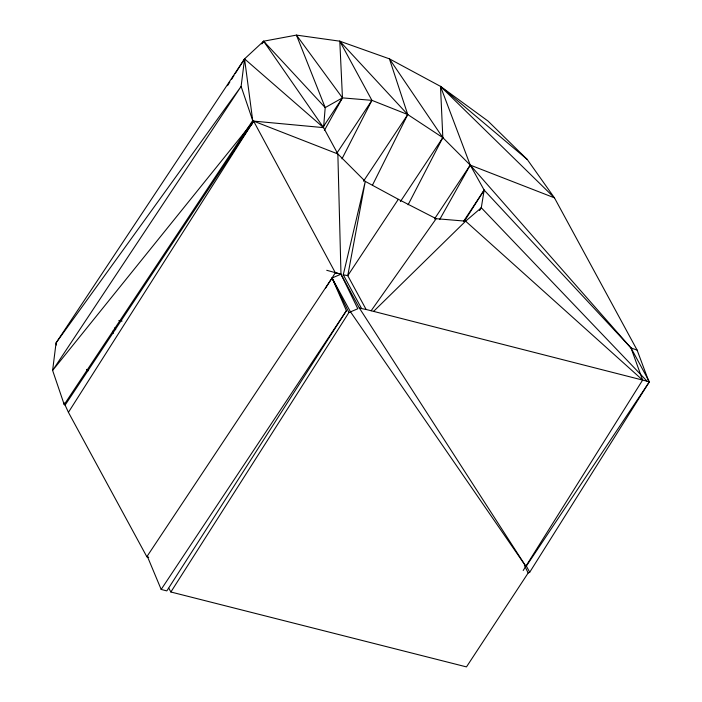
<?xml version="1.0" encoding="UTF-8"?>
<svg xmlns="http://www.w3.org/2000/svg" width="702" height="702" viewBox="0 0 702 702"><rect width="100%" height="100%" fill="white"/><g stroke="black" fill="none" stroke-linecap="round" stroke-linejoin="round"><path stroke-width="1.05" d="M56.353 345.051L56.072 342.892L241.111 86.416L52.615 370.428L253.597 121.104L323.561 127.632L325.202 107.608L296.446 35.1L263.636 41.199L244.568 58.88L56.072 342.892L52.615 370.428L64.215 404.571L65.102 405.115L68.427 412.337L146.832 556.73L147.718 557.274L161.17 589.434L166.822 590.908L346.402 310.696L332.064 277.992L335.328 272.727L253.597 121.104L252.711 120.569L241.111 86.416L244.568 58.88L323.561 127.632L337.855 153.966L365.268 181.397L398.332 199.298L436.179 218.691L465.628 221.165L642.628 380.072L523.192 570.489M647.095 381.212L481.291 207.757L479.431 210.468L481.291 207.757L484.152 190.093L470.235 165.084L440.496 86.364L389.426 58.845L339.794 41.181L296.446 35.1L342.462 97.876L371.92 100.351L407.739 114.54L442.83 137.645L470.235 165.084L631.028 347.99L649.385 381.8L529.712 572.235L528.15 572.999L466.47 666.9L170.876 591.997L168.831 588.241M366.128 309.477L361.627 308.59L343.269 274.772L365.268 181.397L347.771 275.667L366.128 309.477L649.385 381.8L526.017 566.558L350.456 311.785L332.064 277.992L340.979 274.192L337.855 153.966L253.597 121.104L65.102 405.115M251.334 125.263L253.29 121.341M372.455 185.188L407.739 114.54L389.426 58.845L442.83 137.645L408.09 204.8M341.988 158.819L371.92 100.351L339.794 41.181L342.462 97.876L324.377 130.449M262.566 43.112L263.636 41.199L325.202 107.608L342.462 97.876L323.069 127.097M439.689 219.507L470.235 165.084L554.44 197.832L637.109 350.087L648.13 379.65M68.427 412.337L253.597 121.104M464.197 221.56L484.152 190.093L631.028 347.99L642.628 380.072M227.501 85.705L229.861 82.002M231.625 79.229L233.977 75.526M235.152 73.684L244.568 58.88L252.711 120.569L64.215 404.571L63.935 402.413M170.876 591.997L348.894 312.548L357.809 308.748L340.979 274.192L326.737 270.296M325.561 288.127L332.064 277.992L348.894 312.548M463.653 221.183L484.152 190.093M261.811 43.936L263.636 41.199L323.561 127.632M336.767 153.317L371.92 100.351M363.496 181.204L407.739 114.54L339.794 41.181M398.332 199.298L347.771 275.667L343.269 274.772M400.403 201.571L442.83 137.645L440.496 86.364L487.995 121.042L527.272 159.486L554.44 197.832L440.496 86.364L527.272 159.486M434.477 218.963L470.235 165.084M332.064 277.992L146.832 556.73L148.71 557.221M161.17 589.434L346.402 310.696M371.147 310.758L436.179 218.691M373.596 311.381L465.628 221.165L481.291 207.757M118.787 320.63L122.043 321.086M335.328 272.727L340.979 274.192L359.336 308.002L361.627 308.59M631.028 347.99L637.109 350.087M86.513 369.384L88.162 370.814M114.435 327.948L115.725 329.721M359.336 308.002L526.017 566.558M526.131 565.663L529.712 572.235M524.403 565.321L528.15 572.999M112.741 331.195L113.54 333.204"/></g></svg>
